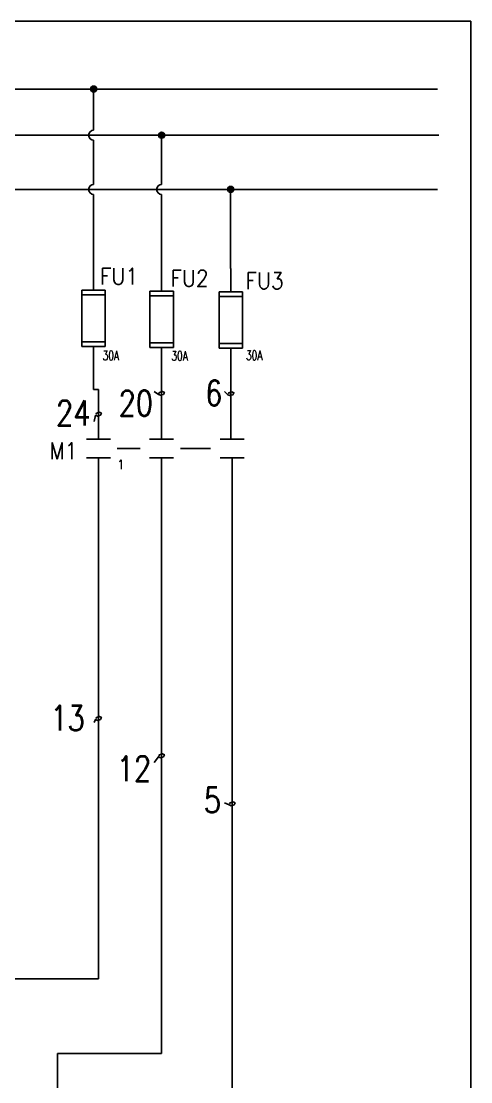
# Model space of a CAD drawing. Header units: millimetres. Extents: x 123.5 to 144.3, y 105.4 to 121.6.
# Drawn here: x 139.77 to 144.26, y 111.02 to 121.59 of the extents above; entities that cross this region are included whole.
import ezdxf
from ezdxf.enums import TextEntityAlignment as Align

# ---------------------------------------------------------------- set-up
doc = ezdxf.new("R2010")
doc.units = ezdxf.units.MM
for name, color, linetype in [('BLK_12AWG', 7, 'Continuous'), ('DESC', 250, 'Continuous'), ('LINK', 9, 'Continuous'), ('SYMS', 7, 'Continuous'), ('TAGS', 250, 'Continuous'), ('WIREFIXED', 7, 'Continuous'), ('WIRES', 7, 'Continuous'), ('XREFCHILD', 134, 'Continuous')]:
    doc.layers.add(name, color=color, linetype=linetype)
doc.layers.add('WIRENO', color=7, linetype='Continuous', true_color=0x000000)
doc.styles.add('WD', font='romans.shx')

# ---------------------------------------------------------------- blocks, each defined once
blk = doc.blocks.new('WDDOT')
for radius in [0.03, 0.0187, 0.00929]:
    blk.add_circle((0, 0), radius)
blk = doc.blocks.new('VMS21')
at = {"linetype": 'Continuous'}
for p, q in [((-0.08, 0.0625), (0.08, 0.0625)), ((-0.08, -0.0625), (0.08, -0.0625))]:
    blk.add_line(p, q, dxfattribs=at)
at = {"style": 'WD'}
for tag, p, height, width in [('INST', (0.125, 0.1785), 0.0625, 0.7), ('LOC', (0.125, 0.0938), 0.0625, 0.7), ('TAG2', (0.1269, -0.045), 0.1094, 0.9), ('XREF', (0.1287, -0.1369), 0.0625, 0.7), ('DESC1', (0.1287, -0.2264), 0.0625, 0.7), ('DESC2', (0.1287, -0.3112), 0.0625, 0.7)]:
    blk.add_attdef(tag, p, '', height=height, dxfattribs=dict(at, width=width))
at = {"linetype": 'Continuous', "style": 'WD', "width": 0.9, "flags": 8}
blk.add_attdef('TERM01', text='', height=0.0625, dxfattribs=at).set_placement((-0.0312, 0.125), align=Align.RIGHT)
at = {"color": 7, "style": 'WD', "flags": 1}
for tag, p in [('X2TERM01', (0, 0.0625)), ('X8TERM02', (0, -0.0625))]:
    blk.add_attdef(tag, p, '', height=0.0109, dxfattribs=at)
at = {"style": 'WD'}
for tag, p, flags in [('FAMILY', (-0.1808, 0.0031), 9), ('CONTACT', (-0.1808, -0.0135), 1)]:
    blk.add_attdef(tag, p, '', height=0.01, dxfattribs=dict(at, flags=flags))
at = {"color": 7, "style": 'WD'}
for tag, p in [('X4LINK', (-0.1406, 0)), ('X1LINK', (0.125, 0))]:
    blk.add_attdef(tag, p, '', height=0.01, dxfattribs=at)
at = {"linetype": 'Continuous', "style": 'WD', "width": 0.9, "flags": 8}
blk.add_attdef('TERM02', text='', height=0.0625, dxfattribs=at).set_placement((-0.0312, -0.125), align=Align.TOP_RIGHT)
blk = doc.blocks.new('WD_WNV')
at = {"linetype": 'Continuous', "style": 'WD', "width": 0.8}
blk.add_attdef('WIRENO', text='', height=0.125, dxfattribs=at).set_placement((-0.05, 0), align=Align.MIDDLE_RIGHT)
at = {"style": 'WD', "flags": 1}
for tag, p in [('W01USER', (-0.0625, 0.0938)), ('W02USER', (-0.0625, 0.0859)), ('W03USER', (-0.0625, 0.0781)), ('W04USER', (-0.0625, 0.0703)), ('W05USER', (-0.0625, 0.0625)), ('W06USER', (-0.0625, 0.0547)), ('W07USER', (-0.0625, 0.0469)), ('W08USER', (-0.0625, 0.0391)), ('W09USER', (-0.0625, 0.0312)), ('W10USER', (-0.0625, 0.0234))]:
    blk.add_attdef(tag, text='', height=0.005, dxfattribs=at).set_placement(p, align=Align.CENTER)
blk = doc.blocks.new('VFU1')
for p, q in [((-0.0781, -0.1875), (-0.0781, 0.1875)), ((-0.0781, 0.1875), (0.0781, 0.1875)), ((-0.0781, 0.1562), (0.0781, 0.1562)), ((0.0781, 0.1875), (0.0781, -0.1875)), ((-0.0781, -0.1562), (0.0781, -0.1562)), ((0.0781, -0.1875), (-0.0781, -0.1875))]:
    blk.add_line(p, q)
at = {"linetype": 'Continuous', "style": 'WD'}
for tag, height, flags, p in [('TERM01', 0.0625, 8, (-0.055, 0.2066)), ('CAT', 0.01, 9, (-0.0796, -0.0731)), ('MFG', 0.01, 9, (-0.0796, -0.0881))]:
    blk.add_attdef(tag, text='', height=height, dxfattribs=dict(at, flags=flags)).set_placement(p, align=Align.RIGHT)
at = {"style": 'WD'}
for tag, p, height, width in [('INST', (0.2812, 0.1629), 0.0625, 0.7), ('LOC', (0.2812, 0.0781), 0.0625, 0.7), ('TAG1', (0.1582, -0.0606), 0.1094, 0.9), ('DESC1', (0.2812, -0.1963), 0.0625, 0.7), ('DESC2', (0.2812, -0.2904), 0.0625, 0.7), ('DESC3', (0.2812, -0.375), 0.0625, 0.7)]:
    blk.add_attdef(tag, p, '', height=height, dxfattribs=dict(at, width=width))
at = {"style": 'WD', "width": 0.7}
blk.add_attdef('RATING1', text='', height=0.0938, rotation=90, dxfattribs=at).set_placement((0, 0), align=Align.MIDDLE_CENTER)
at = {"color": 7, "style": 'WD', "flags": 1}
for tag, p in [('X2TERM01', (0, 0.1875)), ('X8TERM02', (0, -0.1875))]:
    blk.add_attdef(tag, p, '', height=0.0109, dxfattribs=at)
at = {"color": 7, "style": 'WD'}
for tag, p in [('X4LINK', (-0.125, 0)), ('X1LINK', (0.1406, 0))]:
    blk.add_attdef(tag, p, '', height=0.01, dxfattribs=at)
at = {"style": 'WD', "flags": 9}
blk.add_attdef('FAMILY', text='', height=0.01, dxfattribs=at).set_placement((-0.0796, -0.0365), align=Align.RIGHT)
at = {"linetype": 'Continuous', "style": 'WD', "flags": 9}
blk.add_attdef('ASSYCODE', text='', height=0.01, dxfattribs=at).set_placement((-0.0985, -0.1081), align=Align.CENTER)
at = {"linetype": 'Continuous', "style": 'WD', "flags": 8}
blk.add_attdef('TERM02', text='', height=0.0625, dxfattribs=at).set_placement((-0.0407, -0.2134), align=Align.TOP_RIGHT)

msp = doc.modelspace()

# ---------------------------------------------------------------- linework, layer by layer
at = {"color": 7, "linetype": 'Continuous'}
for p, q in [((144.256, 121.59), (123.506, 121.59)), ((144.256, 105.405), (144.256, 121.59))]:
    msp.add_line(p, q, dxfattribs=at)
at = {"layer": 'BLK_12AWG'}
for p, q in [((125.548, 120.914), (143.923, 120.914)), ((140.495, 120.504), (140.495, 120.914)), ((125.562, 120.454), (143.937, 120.454)), ((140.495, 119.964), (140.495, 120.404)), ((125.548, 119.914), (143.923, 119.914)), ((141.861, 119.125), (141.861, 119.914)), ((140.495, 119.165), (140.495, 119.864)), ((141.864, 119.125), (141.864, 118.893))]:
    msp.add_line(p, q, dxfattribs=at)
for centre in [(140.495, 120.454), (140.495, 119.914)]:
    msp.add_arc(centre, 0.05, 90, 270, dxfattribs=at)
at = {"layer": 'LINK'}
for points in [[(140.73, 117.33), (140.96, 117.33)], [(141.36, 117.33), (141.66, 117.33)]]:
    msp.add_lwpolyline(points, dxfattribs=at)
at = {"layer": 'WIREFIXED'}
for points in [[(140.5, 114.6), (140.514, 114.631), (140.534, 114.621), (140.563, 114.631), (140.573, 114.651), (140.553, 114.661), (140.524, 114.651), (140.519, 114.641)], [(141.1, 114.2), (141.141, 114.259), (141.161, 114.249), (141.19, 114.259), (141.2, 114.278), (141.18, 114.288), (141.151, 114.278), (141.146, 114.269)], [(141.8, 113.8), (141.846, 113.779), (141.866, 113.769), (141.895, 113.779), (141.905, 113.798), (141.885, 113.808), (141.856, 113.798), (141.851, 113.789)]]:
    msp.add_lwpolyline(points, dxfattribs=at)
at = {"layer": 'WIRENO'}
for points in [[(141.1, 117.9), (141.141, 117.871), (141.161, 117.862), (141.19, 117.871), (141.2, 117.891), (141.18, 117.901), (141.151, 117.891), (141.146, 117.881)], [(141.8, 117.9), (141.834, 117.867), (141.854, 117.858), (141.883, 117.867), (141.893, 117.887), (141.874, 117.897), (141.844, 117.887), (141.839, 117.877)], [(140.5, 117.6), (140.514, 117.662), (140.534, 117.652), (140.563, 117.662), (140.573, 117.682), (140.553, 117.692), (140.524, 117.682), (140.519, 117.672)]]:
    msp.add_lwpolyline(points, dxfattribs=at)
at = {"layer": 'WIRES'}
for p, q in [((141.173, 119.964), (141.173, 120.454)), ((141.173, 118.901), (141.173, 119.864)), ((140.495, 118.909), (140.495, 119.165)), ((140.495, 118.346), (140.495, 117.92)), ((141.171, 117.424), (141.171, 118.338)), ((141.864, 118.33), (141.864, 117.424)), ((140.495, 117.92), (140.544, 117.92)), ((140.544, 117.92), (140.544, 117.424)), ((140.544, 117.237), (140.544, 112.045)), ((141.171, 117.237), (141.171, 111.3)), ((141.875, 110.34), (141.875, 117.237)), ((140.544, 112.045), (139.115, 112.045)), ((141.171, 111.3), (140.134, 111.3)), ((140.134, 111.3), (140.134, 110.39))]:
    msp.add_line(p, q, dxfattribs=at)
msp.add_arc((141.173, 119.914), 0.05, 90, 270, dxfattribs=at)

# ---------------------------------------------------------------- block references
at = {"layer": 'SYMS'}
for p in [(140.495, 120.914), (141.173, 120.454), (141.861, 119.914)]:
    msp.add_blockref('WDDOT', p, dxfattribs=at)
ref = msp.add_blockref('VFU1', (140.493, 118.628), dxfattribs=dict(at, xscale=1.5, yscale=1.5, zscale=1.5))
ref.add_attrib('DESC1', '30A', (140.584, 118.212), dxfattribs={"layer": 'DESC', "height": 0.0938, "style": 'WD', "width": 0.7})
ref.add_attrib('TAG1', 'FU1', (140.558, 118.966), dxfattribs={"layer": 'TAGS', "height": 0.1641, "style": 'WD', "width": 0.9})
ref = msp.add_blockref('VFU1', (141.173, 118.62), dxfattribs=dict(at, xscale=1.5, yscale=1.5, zscale=1.5))
ref.add_attrib('DESC1', '30A', (141.271, 118.208), dxfattribs={"layer": 'DESC', "height": 0.0938, "style": 'WD', "width": 0.7})
ref.add_attrib('TAG1', 'FU2', (141.261, 118.946), dxfattribs={"layer": 'TAGS', "height": 0.1641, "style": 'WD', "width": 0.9})
ref = msp.add_blockref('VFU1', (141.862, 118.612), dxfattribs=dict(at, xscale=1.5, yscale=1.5, zscale=1.5))
ref.add_attrib('DESC1', '30A', (142.014, 118.213), dxfattribs={"layer": 'DESC', "height": 0.0938, "style": 'WD', "width": 0.7})
ref.add_attrib('TAG1', 'FU3', (142.009, 118.921), dxfattribs={"layer": 'TAGS', "height": 0.1641, "style": 'WD', "width": 0.9})
ref = msp.add_blockref('VMS21', (140.544, 117.331), dxfattribs=dict(at, xscale=1.5, yscale=1.5, zscale=1.5))
ref.add_attrib('XREF', '1', (140.737, 117.125), dxfattribs={"layer": 'XREFCHILD', "height": 0.0938, "style": 'WD', "width": 0.7})
ref.add_attrib('TAG2', 'M1', (140.055, 117.226), dxfattribs={"layer": 'TAGS', "height": 0.1641, "style": 'WD', "width": 0.9})
at = {"layer": 'SYMS', "xscale": 1.5, "yscale": 1.5, "zscale": 1.5}
for p in [(141.171, 117.331), (141.875, 117.331)]:
    msp.add_blockref('VMS21', p, dxfattribs=at)
at = {"layer": 'WIREFIXED'}
ref = msp.add_blockref('WD_WNV', (140.627, 114.718), dxfattribs=dict(at, xscale=2, yscale=2, zscale=2))
ref.add_attrib('WIRENOF', '13', dxfattribs={"linetype": 'Continuous', "height": 0.25, "style": 'WD', "width": 0.8}).set_placement((140.406, 114.644), align=Align.MIDDLE_RIGHT)
ref = msp.add_blockref('WD_WNV', (141.29, 114.214), dxfattribs=dict(at, xscale=2, yscale=2, zscale=2))
ref.add_attrib('WIRENOF', '12', dxfattribs={"linetype": 'Continuous', "height": 0.25, "style": 'WD', "width": 0.8}).set_placement((141.069, 114.14), align=Align.MIDDLE_RIGHT)
ref = msp.add_blockref('WD_WNV', (141.987, 113.9), dxfattribs=dict(at, xscale=2, yscale=2, zscale=2))
ref.add_attrib('WIRENOF', '5', dxfattribs={"linetype": 'Continuous', "height": 0.25, "style": 'WD', "width": 0.8}).set_placement((141.765, 113.827), align=Align.MIDDLE_RIGHT)
at = {"layer": 'WIRENO'}
ref = msp.add_blockref('WD_WNV', (142, 117.958), dxfattribs=dict(at, xscale=2, yscale=2, zscale=2))
ref.add_attrib('WIRENO', '6', dxfattribs={"linetype": 'Continuous', "height": 0.25, "style": 'WD', "width": 0.8}).set_placement((141.779, 117.884), align=Align.MIDDLE_RIGHT)
ref = msp.add_blockref('WD_WNV', (141.309, 117.857), dxfattribs=dict(at, xscale=2, yscale=2, zscale=2))
ref.add_attrib('WIRENO', '20', dxfattribs={"linetype": 'Continuous', "height": 0.25, "style": 'WD', "width": 0.8}).set_placement((141.087, 117.783), align=Align.MIDDLE_RIGHT)
ref = msp.add_blockref('WD_WNV', (140.684, 117.76), dxfattribs=dict(at, xscale=2, yscale=2, zscale=2))
ref.add_attrib('WIRENO', '24', dxfattribs={"linetype": 'Continuous', "height": 0.25, "style": 'WD', "width": 0.8}).set_placement((140.463, 117.686), align=Align.MIDDLE_RIGHT)

doc.saveas('drawing.dxf')
